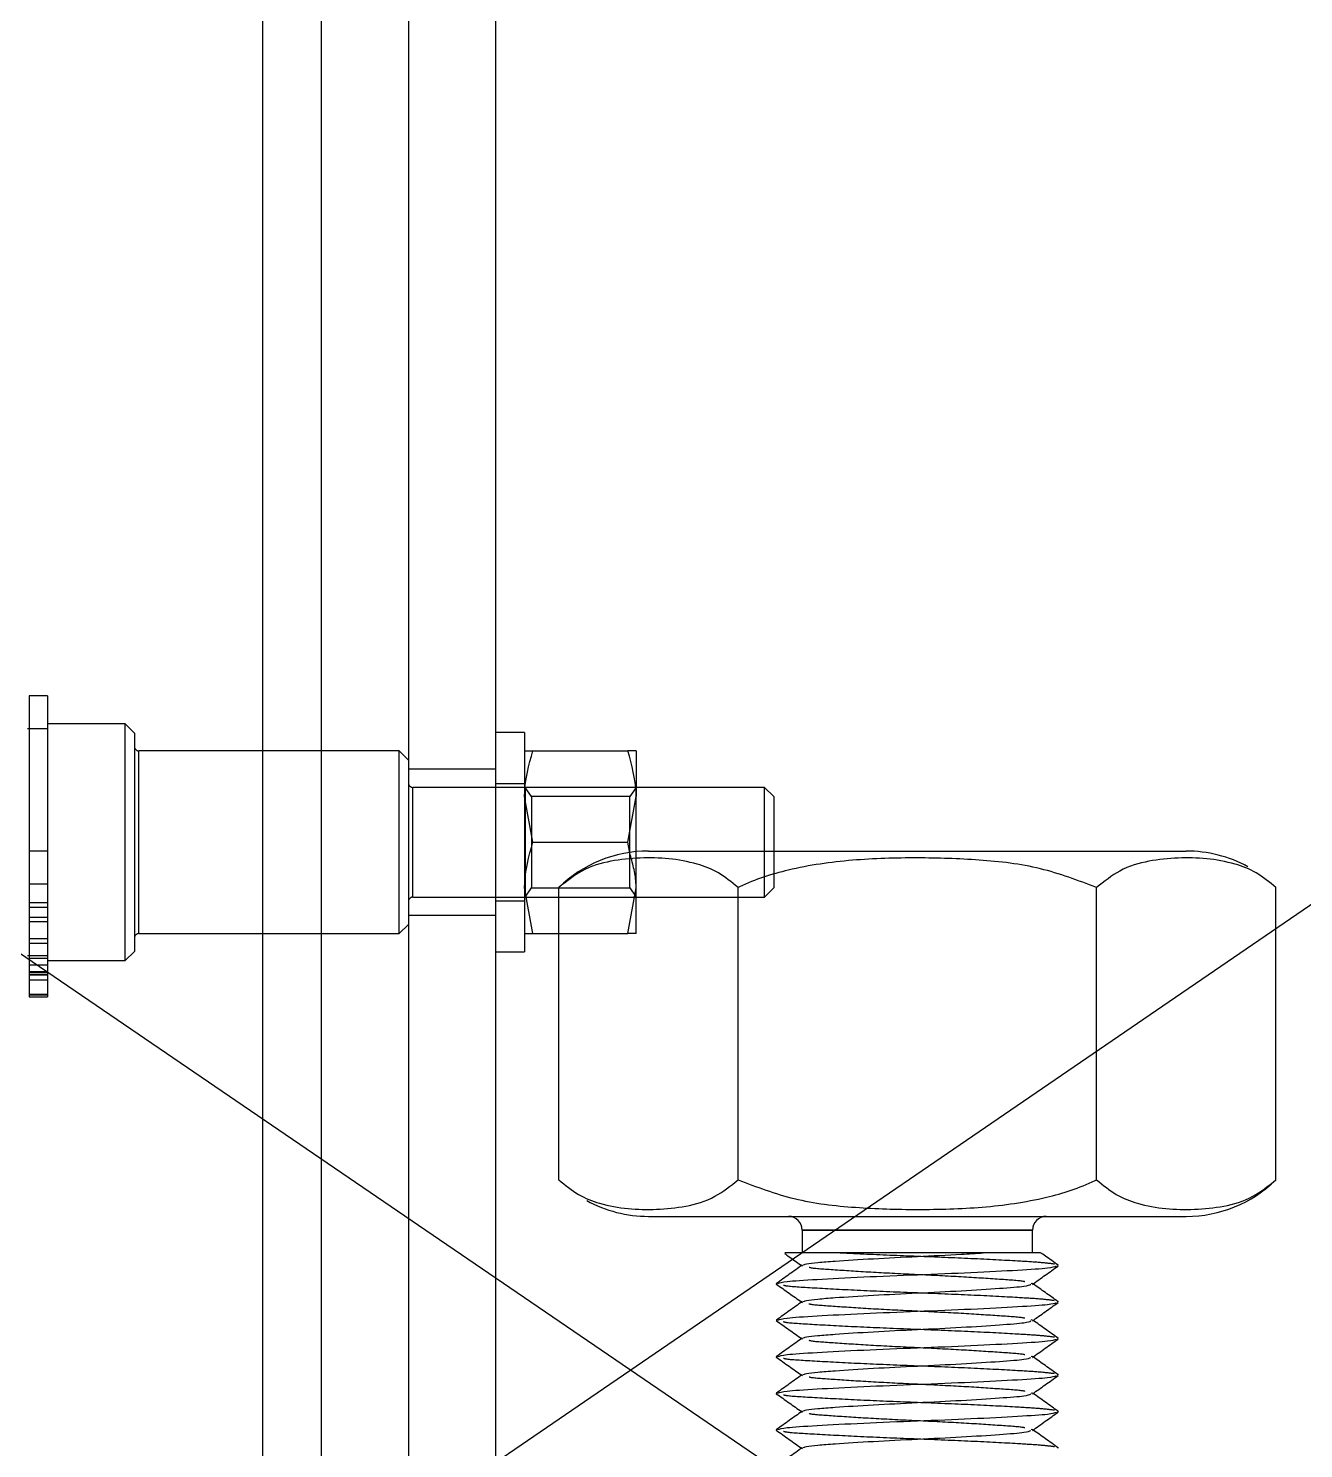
# Model space of a CAD drawing. Header units: metres. Extents: x 0 to 63075, y 0 to 44550.
# Drawn here: x 14032.9 to 14102.8, y 27561.6 to 27639.4 of the extents above; entities that cross this region are included whole.
import ezdxf

# ---------------------------------------------------------------- set-up
doc = ezdxf.new("R2010")
doc.units = ezdxf.units.M
doc.header["$LTSCALE"] = 75
doc.linetypes.add('HIDDEN2', pattern=[4.7625, 3.175, -1.5875])
for name, color, linetype in [('SDM', 7, 'Continuous'), ('SL1', 8, 'Continuous'), ('SL4', 4, 'Continuous'), ('ST1', 7, 'HIDDEN2')]:
    doc.layers.add(name, color=color, linetype=linetype)

# ---------------------------------------------------------------- blocks, each defined once
blk = doc.blocks.new('A$C1d93b9d1')
at = {"layer": 'SL1'}
for p, q in [((6081.727, 3451.41), (5531.727, 3075.25)), ((5531.727, 3450.5), (6081.727, 3075.25))]:
    blk.add_line(p, q, dxfattribs=at)
blk = doc.blocks.new('A$C429c7d53')
at = {"layer": 'SL4'}
for p, q in [((328.24, 215), (328.24, 1004.763)), ((337.765, 1004.763), (337.765, 54.76)), ((339.365, 510.763), (337.765, 510.763)), ((339.365, 510.763), (339.365, 498.763)), ((339.812, 509.763), (345.018, 509.763)), ((345.465, 509.763), (345.465, 507.263)), ((352.5, 507.763), (345.465, 507.763)), ((353, 507.263), (352.5, 507.763)), ((352.5, 504.283), (352.5, 507.763)), ((339.812, 504.763), (339.365, 507.263)), ((345.018, 504.763), (345.465, 507.263)), ((345.465, 504.25), (345.465, 507.263)), ((353, 507.263), (353, 504.283)), ((339.812, 504.763), (345.018, 504.763)), ((345.149, 504.081), (345.018, 504.763)), ((346.143, 504.283), (375.587, 504.283)), ((339.812, 499.763), (339.365, 502.263)), ((341.235, 486.283), (341.235, 502.283)), ((351.05, 486.283), (351.05, 502.283)), ((370.68, 486.283), (370.68, 502.283)), ((380.488, 502.289), (380.384, 502.388)), ((380.495, 486.283), (380.495, 502.283)), ((339.812, 499.763), (341.235, 499.763)), ((337.765, 498.763), (339.365, 498.763)), ((341.242, 486.276), (341.346, 486.177)), ((346.143, 484.283), (375.587, 484.283)), ((354.565, 483.533), (354.565, 482.283)), ((367.165, 483.533), (354.565, 483.533)), ((367.165, 482.283), (367.165, 483.533)), ((368.592, 481.589), (368.534, 481.61)), ((353.194, 480.576), (353.138, 480.589)), ((368.592, 479.589), (368.534, 479.61)), ((353.194, 478.576), (353.138, 478.589)), ((368.592, 477.589), (368.534, 477.61)), ((353.194, 476.576), (353.138, 476.589)), ((368.592, 475.589), (368.534, 475.61)), ((353.194, 474.576), (353.138, 474.589)), ((368.592, 473.589), (368.534, 473.61)), ((353.194, 472.576), (353.138, 472.589)), ((368.592, 471.589), (368.534, 471.61))]:
    blk.add_line(p, q, dxfattribs=at)
for centre, radius, start, end in [((346.143, 497.262), 7.021, 90, 134.34613), ((375.587, 497.262), 7.021, 61.24334, 90), ((375.587, 491.303), 7.021, 270, 314.34613), ((346.143, 491.303), 7.021, 241.24334, 270), ((353.815, 483.533), 0.75, 0, 90), ((367.915, 483.533), 0.75, 90, 180)]:
    blk.add_arc(centre, radius, start, end, dxfattribs=at)
for points, knots in [([(339.365, 507.263), (339.365, 507.322), (339.372, 508.166), (339.6, 508.993), (339.812, 509.763)], [0, 0, 0, 0, 0.070201, 1, 1, 1, 1]), ([(339.365, 509.763), (339.372, 509.763), (339.396, 509.763), (339.636, 509.763), (339.812, 509.763)], [0, 0, 0, 0, 0.268634, 1, 1, 1, 1]), ([(345.465, 507.263), (345.465, 507.322), (345.458, 508.166), (345.23, 508.993), (345.018, 509.763)], [0, 0, 0, 0, 0.070201, 1, 1, 1, 1]), ([(345.465, 509.763), (345.458, 509.763), (345.434, 509.763), (345.194, 509.763), (345.018, 509.763)], [0, 0, 0, 0, 0.268634, 1, 1, 1, 1]), ([(339.365, 502.263), (339.365, 502.322), (339.372, 503.166), (339.6, 503.993), (339.812, 504.763)], [0, 0, 0, 0, 0.070201, 1, 1, 1, 1]), ([(351.05, 502.283), (350.695, 502.575), (349.975, 503.167), (348.692, 503.638), (347.262, 503.9), (345.68, 503.924), (344.088, 503.77), (342.57, 503.342), (341.652, 502.614), (341.235, 502.283)], [0, 0, 0, 0, 0.114678, 0.232485, 0.388423, 0.5445, 0.705441, 0.865997, 1, 1, 1, 1]), ([(370.68, 502.283), (369.665, 502.668), (367.592, 503.456), (364.249, 503.833), (360.81, 503.936), (357.307, 503.84), (354.022, 503.381), (351.952, 502.72), (351.078, 502.296), (351.05, 502.283)], [0, 0, 0, 0, 0.161979, 0.330793, 0.499953, 0.677538, 0.854667, 0.995314, 1, 1, 1, 1]), ([(380.495, 502.283), (380.14, 502.575), (379.42, 503.167), (378.137, 503.638), (376.707, 503.9), (375.125, 503.924), (373.533, 503.77), (372.014, 503.342), (371.097, 502.614), (370.68, 502.283)], [0, 0, 0, 0, 0.114678, 0.232485, 0.388423, 0.5445, 0.705441, 0.865997, 1, 1, 1, 1]), ([(339.365, 499.763), (339.372, 499.763), (339.396, 499.763), (339.636, 499.763), (339.812, 499.763)], [0, 0, 0, 0, 0.268634, 1, 1, 1, 1]), ([(341.235, 486.283), (341.59, 485.99), (342.31, 485.398), (343.593, 484.927), (345.023, 484.665), (346.605, 484.641), (348.197, 484.795), (349.716, 485.223), (350.633, 485.951), (351.05, 486.283)], [0, 0, 0, 0, 0.114678, 0.232485, 0.388423, 0.5445, 0.705441, 0.865997, 1, 1, 1, 1]), ([(351.05, 486.283), (352.065, 485.897), (354.138, 485.109), (357.481, 484.732), (360.92, 484.629), (364.423, 484.725), (367.708, 485.184), (369.778, 485.845), (370.652, 486.269), (370.68, 486.283)], [0, 0, 0, 0, 0.161979, 0.330793, 0.499953, 0.677538, 0.854667, 0.995314, 1, 1, 1, 1]), ([(370.68, 486.283), (371.035, 485.99), (371.755, 485.398), (373.038, 484.927), (374.468, 484.665), (376.05, 484.641), (377.642, 484.795), (379.16, 485.223), (380.078, 485.951), (380.495, 486.283)], [0, 0, 0, 0, 0.114678, 0.232485, 0.388423, 0.5445, 0.705441, 0.865997, 1, 1, 1, 1]), ([(353.594, 482.255), (353.678, 482.195), (353.989, 481.973), (354.301, 481.751), (354.528, 481.589)], [0, 0, 0, 0, 0.270973, 1, 1, 1, 1]), ([(364.463, 482.283), (363.924, 482.283), (362.792, 482.283), (360.705, 482.283), (358.507, 482.283), (356.441, 482.283), (354.808, 482.283), (353.763, 482.283), (353.661, 482.283), (353.613, 482.283)], [0, 0, 0, 0, 0.128008, 0.26934, 0.411278, 0.563146, 0.714931, 0.866636, 1, 1, 1, 1]), ([(354.609, 481.612), (354.65, 481.636), (354.738, 481.688), (355.379, 481.758), (356.52, 481.848), (358.383, 481.968), (360.859, 482.088), (362.981, 482.191), (364.073, 482.258), (364.463, 482.283)], [0, 0, 0, 0, 0.103001, 0.219981, 0.337462, 0.527282, 0.712246, 0.89721, 1, 1, 1, 1]), ([(367.59, 482.283), (367.551, 482.283), (367.469, 482.283), (366.439, 482.283), (365.267, 482.283), (364.545, 482.283), (364.463, 482.283)], [0, 0, 0, 0, 0.291037, 0.62536, 0.957486, 1, 1, 1, 1]), ([(368.577, 481.61), (368.342, 481.777), (368.018, 482.008), (367.694, 482.239), (367.604, 482.303)], [0, 0, 0, 0, 0.72377, 1, 1, 1, 1]), ([(354.561, 481.613), (354.326, 481.446), (353.856, 481.111), (353.386, 480.776), (353.151, 480.608)], [0, 0, 0, 0, 0.499908, 1, 1, 1, 1]), ([(353.229, 480.608), (353.334, 480.645), (353.561, 480.725), (355.282, 480.832), (357.822, 480.968), (360.865, 481.089), (363.908, 481.209), (366.447, 481.345), (368.157, 481.451), (368.382, 481.53), (368.485, 481.566)], [0, 0, 0, 0, 0.111758, 0.239388, 0.372264, 0.501747, 0.63123, 0.764106, 0.891736, 1, 1, 1, 1]), ([(367.164, 480.561), (367.399, 480.728), (367.869, 481.063), (368.339, 481.398), (368.574, 481.565)], [0, 0, 0, 0, 0.499911, 1, 1, 1, 1]), ([(353.143, 480.576), (353.377, 480.409), (353.839, 480.08), (354.301, 479.751), (354.528, 479.589)], [0, 0, 0, 0, 0.508202, 1, 1, 1, 1]), ([(354.609, 479.612), (354.65, 479.636), (354.738, 479.688), (355.379, 479.758), (356.52, 479.848), (358.382, 479.968), (360.863, 480.089), (363.355, 480.209), (365.43, 480.345), (366.819, 480.45), (367.002, 480.527), (367.085, 480.562)], [0, 0, 0, 0, 0.0726073, 0.1550688, 0.2378835, 0.371691, 0.5020758, 0.6324606, 0.7662681, 0.8947836, 1, 1, 1, 1]), ([(368.577, 479.61), (368.342, 479.777), (367.884, 480.103), (367.427, 480.43), (367.203, 480.589)], [0, 0, 0, 0, 0.512508, 1, 1, 1, 1]), ([(354.561, 479.613), (354.326, 479.446), (353.856, 479.111), (353.386, 478.776), (353.151, 478.608)], [0, 0, 0, 0, 0.4999079, 1, 1, 1, 1]), ([(353.229, 478.608), (353.334, 478.645), (353.561, 478.725), (355.282, 478.832), (357.822, 478.968), (360.865, 479.089), (363.908, 479.209), (366.447, 479.345), (368.157, 479.451), (368.382, 479.53), (368.485, 479.566)], [0, 0, 0, 0, 0.1117583, 0.2393882, 0.3722641, 0.5017472, 0.6312302, 0.7641061, 0.891736, 1, 1, 1, 1]), ([(367.164, 478.561), (367.399, 478.728), (367.869, 479.063), (368.339, 479.398), (368.574, 479.565)], [0, 0, 0, 0, 0.499911, 1, 1, 1, 1]), ([(353.143, 478.576), (353.377, 478.409), (353.839, 478.08), (354.301, 477.751), (354.528, 477.589)], [0, 0, 0, 0, 0.5082022, 1, 1, 1, 1]), ([(354.609, 477.612), (354.65, 477.636), (354.738, 477.688), (355.379, 477.758), (356.52, 477.848), (358.382, 477.968), (360.863, 478.089), (363.355, 478.209), (365.43, 478.345), (366.819, 478.45), (367.002, 478.527), (367.085, 478.562)], [0, 0, 0, 0, 0.072607, 0.155069, 0.237884, 0.371691, 0.502076, 0.632461, 0.766268, 0.894784, 1, 1, 1, 1]), ([(368.577, 477.61), (368.342, 477.777), (367.884, 478.103), (367.427, 478.43), (367.203, 478.589)], [0, 0, 0, 0, 0.512508, 1, 1, 1, 1]), ([(354.561, 477.613), (354.326, 477.446), (353.856, 477.111), (353.386, 476.776), (353.151, 476.608)], [0, 0, 0, 0, 0.4999079, 1, 1, 1, 1]), ([(353.229, 476.608), (353.334, 476.645), (353.561, 476.725), (355.282, 476.832), (357.822, 476.968), (360.865, 477.089), (363.908, 477.209), (366.447, 477.345), (368.157, 477.451), (368.382, 477.53), (368.485, 477.566)], [0, 0, 0, 0, 0.111758, 0.239388, 0.372264, 0.501747, 0.63123, 0.764106, 0.891736, 1, 1, 1, 1]), ([(367.164, 476.561), (367.399, 476.728), (367.869, 477.063), (368.339, 477.398), (368.574, 477.565)], [0, 0, 0, 0, 0.499911, 1, 1, 1, 1]), ([(353.143, 476.576), (353.377, 476.409), (353.839, 476.08), (354.301, 475.751), (354.528, 475.589)], [0, 0, 0, 0, 0.508202, 1, 1, 1, 1]), ([(368.577, 475.61), (368.342, 475.777), (367.884, 476.103), (367.427, 476.43), (367.203, 476.589)], [0, 0, 0, 0, 0.512508, 1, 1, 1, 1]), ([(354.609, 475.612), (354.65, 475.636), (354.738, 475.688), (355.379, 475.758), (356.52, 475.848), (358.382, 475.968), (360.863, 476.089), (363.355, 476.209), (365.43, 476.345), (366.819, 476.45), (367.002, 476.527), (367.085, 476.562)], [0, 0, 0, 0, 0.0726073, 0.1550688, 0.2378835, 0.371691, 0.5020758, 0.6324606, 0.7662681, 0.8947836, 1, 1, 1, 1]), ([(354.561, 475.613), (354.326, 475.446), (353.856, 475.111), (353.386, 474.776), (353.151, 474.608)], [0, 0, 0, 0, 0.499908, 1, 1, 1, 1]), ([(353.229, 474.608), (353.334, 474.645), (353.561, 474.725), (355.282, 474.832), (357.822, 474.968), (360.865, 475.089), (363.908, 475.209), (366.447, 475.345), (368.157, 475.451), (368.382, 475.53), (368.485, 475.566)], [0, 0, 0, 0, 0.111758, 0.239388, 0.372264, 0.501747, 0.63123, 0.764106, 0.891736, 1, 1, 1, 1]), ([(367.164, 474.561), (367.399, 474.728), (367.869, 475.063), (368.339, 475.398), (368.574, 475.565)], [0, 0, 0, 0, 0.499911, 1, 1, 1, 1]), ([(353.143, 474.576), (353.377, 474.409), (353.839, 474.08), (354.301, 473.751), (354.528, 473.589)], [0, 0, 0, 0, 0.508202, 1, 1, 1, 1]), ([(354.609, 473.612), (354.65, 473.636), (354.738, 473.688), (355.379, 473.758), (356.52, 473.848), (358.382, 473.968), (360.863, 474.089), (363.355, 474.209), (365.43, 474.345), (366.819, 474.45), (367.002, 474.527), (367.085, 474.562)], [0, 0, 0, 0, 0.072607, 0.155069, 0.237884, 0.371691, 0.502076, 0.632461, 0.766268, 0.894784, 1, 1, 1, 1]), ([(368.577, 473.61), (368.342, 473.777), (367.884, 474.103), (367.427, 474.43), (367.203, 474.589)], [0, 0, 0, 0, 0.512508, 1, 1, 1, 1]), ([(354.561, 473.613), (354.326, 473.446), (353.856, 473.111), (353.386, 472.776), (353.151, 472.608)], [0, 0, 0, 0, 0.499908, 1, 1, 1, 1]), ([(353.229, 472.608), (353.334, 472.645), (353.561, 472.725), (355.282, 472.832), (357.822, 472.968), (360.865, 473.089), (363.908, 473.209), (366.447, 473.345), (368.157, 473.451), (368.382, 473.53), (368.485, 473.566)], [0, 0, 0, 0, 0.111758, 0.239388, 0.372264, 0.501747, 0.63123, 0.764106, 0.891736, 1, 1, 1, 1]), ([(367.164, 472.561), (367.399, 472.728), (367.869, 473.063), (368.339, 473.398), (368.574, 473.565)], [0, 0, 0, 0, 0.499911, 1, 1, 1, 1]), ([(353.143, 472.576), (353.377, 472.409), (353.839, 472.08), (354.301, 471.751), (354.528, 471.589)], [0, 0, 0, 0, 0.508202, 1, 1, 1, 1]), ([(354.609, 471.612), (354.65, 471.636), (354.738, 471.688), (355.379, 471.758), (356.52, 471.848), (358.382, 471.968), (360.863, 472.089), (363.355, 472.209), (365.43, 472.345), (366.819, 472.45), (367.002, 472.527), (367.085, 472.562)], [0, 0, 0, 0, 0.0726073, 0.1550688, 0.2378835, 0.371691, 0.5020758, 0.6324606, 0.7662681, 0.8947836, 1, 1, 1, 1]), ([(368.577, 471.61), (368.342, 471.777), (367.884, 472.103), (367.427, 472.43), (367.203, 472.589)], [0, 0, 0, 0, 0.512508, 1, 1, 1, 1]), ([(354.561, 471.613), (354.326, 471.446), (353.856, 471.111), (353.386, 470.776), (353.151, 470.608)], [0, 0, 0, 0, 0.499908, 1, 1, 1, 1])]:
    blk.add_open_spline(points, degree=3, knots=knots, dxfattribs=at)
at = {"layer": 'ST1'}
for p, q in [((325.003, 1004.763), (325.003, 4.763)), ((328.24, 215), (328.24, 1004.763)), ((333.003, 1004.763), (333.003, 4.763)), ((312.245, 512.785), (312.245, 504.287)), ((313.245, 512.785), (312.245, 512.785)), ((313.245, 512.785), (313.245, 504.287)), ((313.245, 510.963), (312.145, 510.963)), ((313.245, 510.963), (312.245, 510.963)), ((317.5, 511.238), (313.245, 511.238)), ((317.5, 498.288), (317.5, 511.238)), ((318, 510.738), (317.5, 511.238)), ((318, 510.738), (318, 498.788)), ((332.5, 509.763), (318.25, 509.763)), ((318.25, 499.775), (318.25, 509.752)), ((332.5, 499.763), (332.5, 509.763)), ((333, 509.263), (332.5, 509.763)), ((333, 509.263), (333, 500.263)), ((337.765, 508.763), (333.003, 508.763)), ((345.465, 507.763), (333.25, 507.763)), ((333.25, 501.766), (333.25, 507.759)), ((339.365, 507.963), (337.765, 507.963)), ((339.39, 507.763), (339.365, 507.763)), ((339.39, 507.763), (339.39, 501.763)), ((339.741, 507.263), (339.39, 507.763)), ((345.465, 507.763), (345.115, 507.263)), ((339.741, 507.263), (339.741, 502.263)), ((345.115, 507.263), (339.741, 507.263)), ((345.115, 502.263), (345.115, 507.263)), ((312.245, 504.287), (313.245, 504.287)), ((312.245, 504.287), (312.245, 502.491)), ((313.245, 504.287), (313.245, 502.491)), ((345.465, 502.263), (345.465, 504.25)), ((352.5, 501.763), (352.5, 504.283)), ((353, 504.283), (353, 502.263)), ((312.245, 502.491), (313.245, 502.491)), ((312.245, 502.491), (312.245, 501.456)), ((313.245, 502.491), (313.245, 501.456)), ((339.39, 501.763), (339.741, 502.263)), ((339.741, 502.263), (345.115, 502.263)), ((345.018, 499.763), (345.465, 502.263)), ((345.115, 502.263), (345.465, 501.763)), ((345.465, 499.763), (345.465, 502.263)), ((352.5, 501.763), (353, 502.263)), ((312.245, 501.456), (313.245, 501.456)), ((312.245, 501.456), (312.245, 500.658)), ((313.245, 501.456), (313.245, 500.658)), ((333.25, 501.763), (352.5, 501.763)), ((337.765, 501.563), (339.365, 501.563)), ((339.365, 501.763), (339.39, 501.763)), ((313.245, 501.196), (312.245, 501.196)), ((333.003, 500.763), (337.765, 500.763)), ((312.245, 500.66), (313.245, 500.66)), ((312.245, 500.658), (313.245, 500.658)), ((312.245, 500.658), (312.245, 498.41)), ((312.245, 500.423), (313.245, 500.423)), ((313.245, 500.658), (313.245, 498.41)), ((332.5, 499.763), (333, 500.263)), ((312.245, 499.496), (313.245, 499.496)), ((313.245, 499.219), (312.245, 499.219)), ((318.25, 499.763), (332.5, 499.763)), ((341.235, 499.763), (345.018, 499.763)), ((312.145, 498.563), (313.245, 498.563)), ((312.245, 498.563), (313.245, 498.563)), ((312.245, 498.41), (313.245, 498.41)), ((312.245, 498.41), (312.245, 498.044)), ((313.245, 498.41), (313.245, 498.044)), ((317.5, 498.288), (318, 498.788)), ((312.245, 498.044), (313.245, 498.044)), ((312.245, 498.044), (312.245, 496.404)), ((313.245, 497.668), (312.245, 497.668)), ((312.245, 497.628), (313.245, 497.628)), ((313.245, 498.288), (317.5, 498.288)), ((313.245, 498.044), (313.245, 496.404)), ((312.245, 497.519), (313.245, 497.519)), ((312.245, 497.498), (313.245, 497.498)), ((312.245, 497.224), (313.245, 497.224)), ((312.245, 496.446), (313.245, 496.446)), ((312.245, 496.404), (313.245, 496.404)), ((312.245, 496.404), (312.245, 496.307)), ((312.245, 496.307), (313.245, 496.307)), ((313.245, 496.404), (313.245, 496.307)), ((354.565, 483.533), (367.165, 483.533)), ((354.528, 481.589), (354.55, 481.573)), ((354.597, 481.575), (354.544, 481.589)), ((367.186, 480.589), (367.098, 480.612)), ((367.203, 480.589), (367.169, 480.613)), ((354.528, 479.589), (354.55, 479.573)), ((354.597, 479.575), (354.544, 479.589)), ((367.186, 478.589), (367.098, 478.612)), ((367.203, 478.589), (367.169, 478.613)), ((354.528, 477.589), (354.55, 477.573)), ((354.597, 477.575), (354.544, 477.589)), ((367.186, 476.589), (367.098, 476.612)), ((367.203, 476.589), (367.169, 476.613)), ((354.528, 475.589), (354.55, 475.573)), ((354.597, 475.575), (354.544, 475.589)), ((367.186, 474.589), (367.098, 474.612)), ((367.203, 474.589), (367.169, 474.613)), ((354.528, 473.589), (354.55, 473.573)), ((354.597, 473.575), (354.544, 473.589)), ((367.186, 472.589), (367.098, 472.612)), ((367.203, 472.589), (367.169, 472.613)), ((354.528, 471.589), (354.55, 471.573)), ((354.597, 471.575), (354.544, 471.589))]:
    blk.add_line(p, q, dxfattribs=at)
for centre, start, end in [((318.25, 510.013), 180, 270), ((333.25, 508.013), 180, 270), ((333.25, 501.513), 90, 180), ((318.25, 499.513), 90, 180)]:
    blk.add_arc(centre, 0.25, start, end, dxfattribs=at)
for points, knots in [([(345.465, 502.263), (345.465, 502.322), (345.461, 502.936), (345.297, 503.537), (345.149, 504.081)], [0, 0, 0, 0, 0.096559, 1, 1, 1, 1]), ([(345.465, 499.763), (345.458, 499.763), (345.434, 499.763), (345.194, 499.763), (345.018, 499.763)], [0, 0, 0, 0, 0.268634, 1, 1, 1, 1]), ([(368.375, 481.667), (368.156, 481.695), (367.718, 481.752), (366.214, 481.845), (363.904, 481.968), (360.871, 482.088), (358.279, 482.191), (356.944, 482.258), (356.467, 482.283)], [0, 0, 0, 0, 0.140699, 0.280657, 0.486746, 0.687573, 0.8884, 1, 1, 1, 1]), ([(366.759, 480.701), (366.74, 480.706), (366.578, 480.754), (365.389, 480.831), (363.365, 480.968), (360.865, 481.089), (358.367, 481.209), (356.334, 481.346), (355.127, 481.426), (354.964, 481.477), (354.936, 481.486)], [0, 0, 0, 0, 0.020732, 0.175704, 0.337058, 0.494284, 0.651511, 0.812864, 0.967837, 1, 1, 1, 1]), ([(368.375, 479.667), (368.156, 479.695), (367.718, 479.752), (366.214, 479.845), (363.905, 479.968), (360.868, 480.089), (357.814, 480.209), (355.313, 480.346), (353.794, 480.432), (353.589, 480.488), (353.537, 480.503)], [0, 0, 0, 0, 0.103388, 0.206233, 0.357671, 0.505243, 0.652814, 0.804253, 0.949712, 1, 1, 1, 1]), ([(366.759, 478.701), (366.74, 478.706), (366.578, 478.754), (365.389, 478.831), (363.365, 478.968), (360.865, 479.089), (358.367, 479.209), (356.334, 479.346), (355.127, 479.426), (354.964, 479.477), (354.936, 479.486)], [0, 0, 0, 0, 0.020732, 0.175704, 0.337058, 0.494284, 0.651511, 0.812864, 0.967837, 1, 1, 1, 1]), ([(368.375, 477.667), (368.156, 477.695), (367.718, 477.752), (366.214, 477.845), (363.905, 477.968), (360.868, 478.089), (357.814, 478.209), (355.313, 478.346), (353.794, 478.432), (353.589, 478.488), (353.537, 478.503)], [0, 0, 0, 0, 0.103388, 0.206233, 0.357671, 0.505243, 0.652814, 0.804253, 0.949712, 1, 1, 1, 1]), ([(366.759, 476.701), (366.74, 476.706), (366.578, 476.754), (365.389, 476.831), (363.365, 476.968), (360.865, 477.089), (358.367, 477.209), (356.334, 477.346), (355.127, 477.426), (354.964, 477.477), (354.936, 477.486)], [0, 0, 0, 0, 0.020732, 0.175704, 0.337058, 0.494284, 0.651511, 0.812864, 0.967837, 1, 1, 1, 1]), ([(368.375, 475.667), (368.156, 475.695), (367.718, 475.752), (366.214, 475.845), (363.905, 475.968), (360.868, 476.089), (357.814, 476.209), (355.313, 476.346), (353.794, 476.432), (353.589, 476.488), (353.537, 476.503)], [0, 0, 0, 0, 0.103388, 0.206233, 0.357671, 0.505243, 0.652814, 0.804253, 0.949712, 1, 1, 1, 1]), ([(366.759, 474.701), (366.74, 474.706), (366.578, 474.754), (365.389, 474.831), (363.365, 474.968), (360.865, 475.089), (358.367, 475.209), (356.334, 475.346), (355.127, 475.426), (354.964, 475.477), (354.936, 475.486)], [0, 0, 0, 0, 0.020732, 0.175704, 0.337058, 0.494284, 0.651511, 0.812864, 0.967837, 1, 1, 1, 1]), ([(368.375, 473.667), (368.156, 473.695), (367.718, 473.752), (366.214, 473.845), (363.905, 473.968), (360.868, 474.089), (357.814, 474.209), (355.313, 474.346), (353.794, 474.432), (353.589, 474.488), (353.537, 474.503)], [0, 0, 0, 0, 0.103388, 0.206233, 0.357671, 0.505243, 0.652814, 0.804253, 0.949712, 1, 1, 1, 1]), ([(366.759, 472.701), (366.74, 472.706), (366.578, 472.754), (365.389, 472.831), (363.365, 472.968), (360.865, 473.089), (358.367, 473.209), (356.334, 473.346), (355.127, 473.426), (354.964, 473.477), (354.936, 473.486)], [0, 0, 0, 0, 0.020732, 0.175704, 0.337058, 0.494284, 0.651511, 0.812864, 0.967837, 1, 1, 1, 1]), ([(368.375, 471.667), (368.156, 471.695), (367.718, 471.752), (366.214, 471.845), (363.905, 471.968), (360.868, 472.089), (357.814, 472.209), (355.313, 472.346), (353.794, 472.432), (353.589, 472.488), (353.537, 472.503)], [0, 0, 0, 0, 0.103388, 0.206233, 0.357671, 0.505243, 0.652814, 0.804253, 0.949712, 1, 1, 1, 1])]:
    blk.add_open_spline(points, degree=3, knots=knots, dxfattribs=at)

msp = doc.modelspace()

# ---------------------------------------------------------------- block references
at = {"layer": 'SDM'}
for name, p in [('A$C1d93b9d1', (8259.513, 24302.833)), ('A$C429c7d53', (13720.74, 27090.066))]:
    msp.add_blockref(name, p, dxfattribs=at)

doc.saveas('drawing.dxf')
